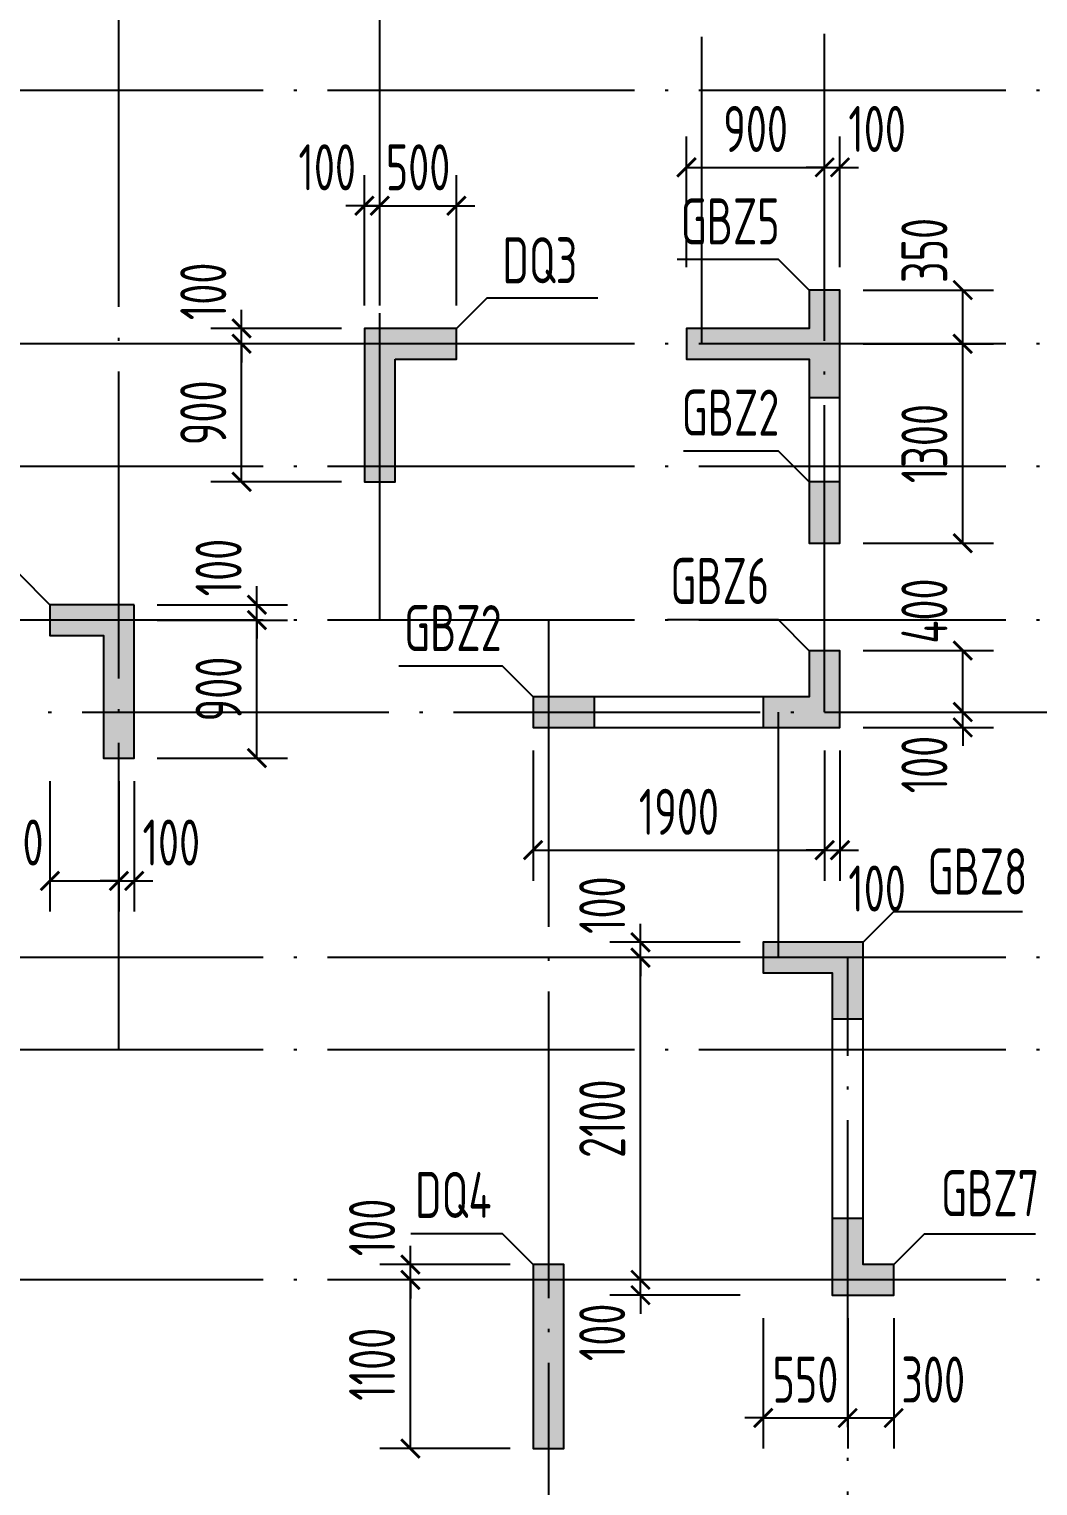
# Model space of a CAD drawing. Extents: x -461650 to 361314, y 245336 to 769729.
# Drawn here: x -118819 to -112244, y 576591 to 586084 of the extents above; entities that cross this region are included whole.
import ezdxf
from ezdxf.enums import TextEntityAlignment as Align

# ---------------------------------------------------------------- set-up
doc = ezdxf.new("R2010")
doc.units = 0
doc.header["$LTSCALE"] = 1000
doc.linetypes.add('DOTE', pattern=[2.42, 2, -0.2, 0.02, -0.2])
doc.layers.get('0').update_dxf_attribs({"linetype": 'CONTINUOUS'})
doc.layers.get('DEFPOINTS').update_dxf_attribs({"linetype": 'CONTINUOUS'})
for name, color, linetype in [('A-DOTE', 10, 'DOTE'), ('S-Q墙实线', 6, 'CONTINUOUS'), ('S-Q墙标注', 3, 'CONTINUOUS'), ('S-X详图填充', 252, 'CONTINUOUS'), ('S-X详图实线', 4, 'CONTINUOUS'), ('S-Z柱编号', 6, 'CONTINUOUS')]:
    doc.layers.add(name, color=color, linetype=linetype)
doc.styles.add('TSSD_REIN', font='tssdeng.shx', dxfattribs={"width": 0.7, "height": 300, "bigfont": 'tssdchn.shx'})
doc.styles.add('结构文字', font='zstxt.shx', dxfattribs={"width": 0.7, "bigfont": 'zshz.shx'})
doc.dimstyles.new('STRUCK', dxfattribs={"dimtxt": 400, "dimasz": 121, "dimexe": 200, "dimexo": 150, "dimgap": 115, "dimtad": 1, "dimdec": 0, "dimdsep": 46, "dimtxsty": '结构文字', "dimblk": 'ARCHTICK', "dimcen": 400, "dimclrd": 3, "dimclre": 3, "dimclrt": 7, "dimadec": 0, "dimazin": 0, "dimtfac": 1, "dimtdec": 0, "dimtix": 1, "dimtmove": 2, "dimatfit": 3, "dimldrblk": '_DIMX', "dimfxl": 0, "dimtolj": 1, "dimtzin": 0, "dimarcsym": 0})

# ---------------------------------------------------------------- blocks, each defined once
blk = doc.blocks.new('20210726.16395156')
at = {"layer": 'A-DOTE'}
for p, q in [((11100, 10900), (11100, 18249.9)), ((12800, 13700), (12800, 18249.9)), ((14900, 15500), (14900, 18249.9)), ((15700, 13100.3), (15700, 18249.9)), ((55600, 17150), (3600, 17150)), ((55600, 15500), (3600, 15500)), ((55600, 14700), (3600, 14700)), ((55600, 13700), (3600, 13700)), ((13900.2, 13700), (13900, 3600)), ((3600, 13100.3), (55600, 13100.3)), ((15400, 11500), (15400, 13100)), ((55600, 11500), (3600, 11500)), ((15850, 3600), (15850, 11500)), ((55600, 10900), (3600, 10900)), ((55600, 9400), (3600, 9400))]:
    blk.add_line(p, q, dxfattribs=at)
blk = doc.blocks.new('_ArchTick')
at = {"color": 0, "linetype": 'ByBlock', "const_width": 0.15}
blk.add_lwpolyline([(-0.5, -0.5), (0.5, 0.5)], dxfattribs=at)
blk = doc.blocks.new('*D2248')
at = {"layer": 'DEFPOINTS', "color": 0}
for p in [(-116334.1, 577933.2), (-115534.1, 577933.2), (-115534.1, 576833.2)]:
    blk.add_point(p, dxfattribs=at)
at = {"layer": 'S-Q墙标注', "color": 3, "lineweight": -2}
for p, q in [((-115684.1, 577933.2), (-116534.1, 577933.2)), ((-116334.1, 576833.2), (-116334.1, 577933.2)), ((-115684.1, 576833.2), (-116534.1, 576833.2))]:
    blk.add_line(p, q, dxfattribs=at)
at = {"layer": 'S-Q墙标注', "color": 3, "lineweight": -2, "xscale": 121, "yscale": 121, "zscale": 121}
for p, rotation in [((-116334.1, 577933.2), 90), ((-116334.1, 576833.2), 270)]:
    blk.add_blockref('_ArchTick', p, dxfattribs=dict(at, rotation=rotation))
at = {"layer": 'S-Q墙标注', "color": 7, "insert": (-116584.1, 577383.2), "char_height": 300, "attachment_point": 5, "rotation": 90, "style": 'TSSD_REIN'}
blk.add_mtext('\\A1;1100', dxfattribs=at)
blk = doc.blocks.new('_DIMX')
blk.add_line((-150, 0), (150, 0))
at = {"const_width": 50}
blk.add_lwpolyline([(-70, -70), (70, 70)], dxfattribs=at)
blk = doc.blocks.new('*D2249')
at = {"layer": 'DEFPOINTS', "color": 0}
for p in [(-116334.1, 578033.2), (-115534.1, 578033.2), (-115534.1, 577933.2)]:
    blk.add_point(p, dxfattribs=at)
at = {"layer": 'S-Q墙标注', "color": 3, "lineweight": -2}
for p, q in [((-116334.1, 578033.2), (-116334.1, 578154.2)), ((-115684.1, 578033.2), (-116534.1, 578033.2)), ((-116334.1, 577933.2), (-116334.1, 578033.2)), ((-115684.1, 577933.2), (-116534.1, 577933.2)), ((-116334.1, 577933.2), (-116334.1, 577812.2))]:
    blk.add_line(p, q, dxfattribs=at)
at = {"layer": 'S-Q墙标注', "color": 3, "lineweight": -2, "xscale": 121, "yscale": 121, "zscale": 121}
for p, rotation in [((-116334.1, 578033.2), 270), ((-116334.1, 577933.2), 90)]:
    blk.add_blockref('_ArchTick', p, dxfattribs=dict(at, rotation=rotation))
at = {"layer": 'S-Q墙标注', "color": 7, "insert": (-116584.1, 578275.1), "char_height": 300, "attachment_point": 5, "rotation": 90, "style": 'TSSD_REIN'}
blk.add_mtext('\\A1;100', dxfattribs=at)
blk = doc.blocks.new('*D2258')
at = {"layer": 'DEFPOINTS', "color": 0}
for p in [(-118134.1, 582233.2), (-117334.1, 582233.2), (-118134.1, 581333.2)]:
    blk.add_point(p, dxfattribs=at)
at = {"layer": 'S-Q墙标注', "color": 3, "lineweight": -2}
for p, q in [((-117984.1, 582233.2), (-117134.1, 582233.2)), ((-117334.1, 581333.2), (-117334.1, 582233.2)), ((-117984.1, 581333.2), (-117134.1, 581333.2))]:
    blk.add_line(p, q, dxfattribs=at)
at = {"layer": 'S-Q墙标注', "color": 3, "lineweight": -2, "xscale": 121, "yscale": 121, "zscale": 121}
for p, rotation in [((-117334.1, 582233.2), 90), ((-117334.1, 581333.2), 270)]:
    blk.add_blockref('_ArchTick', p, dxfattribs=dict(at, rotation=rotation))
at = {"layer": 'S-Q墙标注', "color": 7, "insert": (-117584.1, 581783.2), "char_height": 300, "attachment_point": 5, "rotation": 90, "style": 'TSSD_REIN'}
blk.add_mtext('\\A1;900', dxfattribs=at)
blk = doc.blocks.new('*D2259')
at = {"layer": 'DEFPOINTS', "color": 0}
for p in [(-118134.1, 582333.2), (-117334.1, 582333.2), (-118134.1, 582233.2)]:
    blk.add_point(p, dxfattribs=at)
at = {"layer": 'S-Q墙标注', "color": 3, "lineweight": -2}
for p, q in [((-117334.1, 582333.2), (-117334.1, 582454.2)), ((-117984.1, 582333.2), (-117134.1, 582333.2)), ((-117334.1, 582233.2), (-117334.1, 582333.2)), ((-117984.1, 582233.2), (-117134.1, 582233.2)), ((-117334.1, 582233.2), (-117334.1, 582112.2))]:
    blk.add_line(p, q, dxfattribs=at)
at = {"layer": 'S-Q墙标注', "color": 3, "lineweight": -2, "xscale": 121, "yscale": 121, "zscale": 121}
for p, rotation in [((-117334.1, 582333.2), 270), ((-117334.1, 582233.2), 90)]:
    blk.add_blockref('_ArchTick', p, dxfattribs=dict(at, rotation=rotation))
at = {"layer": 'S-Q墙标注', "color": 7, "insert": (-117584.1, 582575.1), "char_height": 300, "attachment_point": 5, "rotation": 90, "style": 'TSSD_REIN'}
blk.add_mtext('\\A1;100', dxfattribs=at)
blk = doc.blocks.new('*D2260')
at = {"layer": 'DEFPOINTS', "color": 0}
for p in [(-118684, 581333.2), (-118234.1, 581333.2), (-118234.1, 580533.2)]:
    blk.add_point(p, dxfattribs=at)
at = {"layer": 'S-Q墙标注', "color": 3, "lineweight": -2}
for p, q in [((-118684, 581183.2), (-118684, 580333.2)), ((-118234.1, 581183.2), (-118234.1, 580333.2)), ((-118684, 580533.2), (-118234.1, 580533.2))]:
    blk.add_line(p, q, dxfattribs=at)
at = {"layer": 'S-Q墙标注', "color": 3, "lineweight": -2, "xscale": 121, "yscale": 121, "zscale": 121, "rotation": 180}
blk.add_blockref('_ArchTick', (-118684, 580533.2), dxfattribs=at)
at = {"layer": 'S-Q墙标注', "color": 3, "lineweight": -2, "xscale": 121, "yscale": 121, "zscale": 121}
blk.add_blockref('_ArchTick', (-118234.1, 580533.2), dxfattribs=at)
at = {"layer": 'S-Q墙标注', "color": 7, "insert": (-118942.1, 580783.2), "char_height": 300, "attachment_point": 5, "style": 'TSSD_REIN'}
blk.add_mtext('\\A1;450', dxfattribs=at)
blk = doc.blocks.new('*D2261')
at = {"layer": 'DEFPOINTS', "color": 0}
for p in [(-118234.1, 581333.2), (-118134.1, 581333.2), (-118134.1, 580533.2)]:
    blk.add_point(p, dxfattribs=at)
at = {"layer": 'S-Q墙标注', "color": 3, "lineweight": -2}
for p, q in [((-118234.1, 581183.2), (-118234.1, 580333.2)), ((-118134.1, 581183.2), (-118134.1, 580333.2)), ((-118234.1, 580533.2), (-118355.1, 580533.2)), ((-118234.1, 580533.2), (-118134.1, 580533.2)), ((-118134.1, 580533.2), (-118013.1, 580533.2))]:
    blk.add_line(p, q, dxfattribs=at)
at = {"layer": 'S-Q墙标注', "color": 3, "lineweight": -2, "xscale": 121, "yscale": 121, "zscale": 121}
blk.add_blockref('_ArchTick', (-118234.1, 580533.2), dxfattribs=at)
at = {"layer": 'S-Q墙标注', "color": 3, "lineweight": -2, "xscale": 121, "yscale": 121, "zscale": 121, "rotation": 180}
blk.add_blockref('_ArchTick', (-118134.1, 580533.2), dxfattribs=at)
at = {"layer": 'S-Q墙标注', "color": 7, "insert": (-117892.2, 580783.2), "char_height": 300, "attachment_point": 5, "style": 'TSSD_REIN'}
blk.add_mtext('\\A1;100', dxfattribs=at)
blk = doc.blocks.new('*D2262')
at = {"layer": 'DEFPOINTS', "color": 0}
for p in [(-113534.1, 581633.5), (-112734.1, 581633.5), (-113534.1, 581533.5)]:
    blk.add_point(p, dxfattribs=at)
at = {"layer": 'S-Q墙标注', "color": 3, "lineweight": -2}
for p, q in [((-112734.1, 581633.5), (-112734.1, 581754.5)), ((-113384.1, 581633.5), (-112534.1, 581633.5)), ((-112734.1, 581533.5), (-112734.1, 581633.5)), ((-113384.1, 581533.5), (-112534.1, 581533.5)), ((-112734.1, 581533.5), (-112734.1, 581412.5))]:
    blk.add_line(p, q, dxfattribs=at)
at = {"layer": 'S-Q墙标注', "color": 3, "lineweight": -2, "xscale": 121, "yscale": 121, "zscale": 121}
for p, rotation in [((-112734.1, 581633.5), 270), ((-112734.1, 581533.5), 90)]:
    blk.add_blockref('_ArchTick', p, dxfattribs=dict(at, rotation=rotation))
at = {"layer": 'S-Q墙标注', "color": 7, "insert": (-112984.1, 581291.5), "char_height": 300, "attachment_point": 5, "rotation": 90, "style": 'TSSD_REIN'}
blk.add_mtext('\\A1;100', dxfattribs=at)
blk = doc.blocks.new('*D2263')
at = {"layer": 'DEFPOINTS', "color": 0}
for p in [(-113534.1, 582033.5), (-112734.1, 582033.5), (-113534.1, 581633.5)]:
    blk.add_point(p, dxfattribs=at)
at = {"layer": 'S-Q墙标注', "color": 3, "lineweight": -2}
for p, q in [((-113384.1, 582033.5), (-112534.1, 582033.5)), ((-112734.1, 581633.5), (-112734.1, 582033.5)), ((-113384.1, 581633.5), (-112534.1, 581633.5))]:
    blk.add_line(p, q, dxfattribs=at)
at = {"layer": 'S-Q墙标注', "color": 3, "lineweight": -2, "xscale": 121, "yscale": 121, "zscale": 121}
for p, rotation in [((-112734.1, 582033.5), 90), ((-112734.1, 581633.5), 270)]:
    blk.add_blockref('_ArchTick', p, dxfattribs=dict(at, rotation=rotation))
at = {"layer": 'S-Q墙标注', "color": 7, "insert": (-112984.1, 582291.5), "char_height": 300, "attachment_point": 5, "rotation": 90, "style": 'TSSD_REIN'}
blk.add_mtext('\\A1;400', dxfattribs=at)
blk = doc.blocks.new('*D2264')
at = {"layer": 'DEFPOINTS', "color": 0}
for p in [(-115534.1, 581533.5), (-113634.1, 581533.5), (-113634.1, 580733.5)]:
    blk.add_point(p, dxfattribs=at)
at = {"layer": 'S-Q墙标注', "color": 3, "lineweight": -2}
for p, q in [((-115534.1, 581383.5), (-115534.1, 580533.5)), ((-113634.1, 581383.5), (-113634.1, 580533.5)), ((-115534.1, 580733.5), (-113634.1, 580733.5))]:
    blk.add_line(p, q, dxfattribs=at)
at = {"layer": 'S-Q墙标注', "color": 3, "lineweight": -2, "xscale": 121, "yscale": 121, "zscale": 121, "rotation": 180}
blk.add_blockref('_ArchTick', (-115534.1, 580733.5), dxfattribs=at)
at = {"layer": 'S-Q墙标注', "color": 3, "lineweight": -2, "xscale": 121, "yscale": 121, "zscale": 121}
blk.add_blockref('_ArchTick', (-113634.1, 580733.5), dxfattribs=at)
at = {"layer": 'S-Q墙标注', "color": 7, "insert": (-114584.1, 580983.5), "char_height": 300, "attachment_point": 5, "style": 'TSSD_REIN'}
blk.add_mtext('\\A1;1900', dxfattribs=at)
blk = doc.blocks.new('*D2265')
at = {"layer": 'DEFPOINTS', "color": 0}
for p in [(-113634.1, 581533.5), (-113534.1, 581533.5), (-113534.1, 580733.5)]:
    blk.add_point(p, dxfattribs=at)
at = {"layer": 'S-Q墙标注', "color": 3, "lineweight": -2}
for p, q in [((-113634.1, 581383.5), (-113634.1, 580533.5)), ((-113534.1, 581383.5), (-113534.1, 580533.5)), ((-113634.1, 580733.5), (-113755.1, 580733.5)), ((-113634.1, 580733.5), (-113534.1, 580733.5)), ((-113534.1, 580733.5), (-113413.1, 580733.5))]:
    blk.add_line(p, q, dxfattribs=at)
at = {"layer": 'S-Q墙标注', "color": 3, "lineweight": -2, "xscale": 121, "yscale": 121, "zscale": 121}
blk.add_blockref('_ArchTick', (-113634.1, 580733.5), dxfattribs=at)
at = {"layer": 'S-Q墙标注', "color": 3, "lineweight": -2, "xscale": 121, "yscale": 121, "zscale": 121, "rotation": 180}
blk.add_blockref('_ArchTick', (-113534.1, 580733.5), dxfattribs=at)
at = {"layer": 'S-Q墙标注', "color": 7, "insert": (-113292.2, 580483.5), "char_height": 300, "attachment_point": 5, "style": 'TSSD_REIN'}
blk.add_mtext('\\A1;100', dxfattribs=at)
blk = doc.blocks.new('*D2266')
at = {"layer": 'DEFPOINTS', "color": 0}
for p in [(-117434.1, 584033.2), (-116634.1, 584033.2), (-116634.1, 583133.2)]:
    blk.add_point(p, dxfattribs=at)
at = {"layer": 'S-Q墙标注', "color": 3, "lineweight": -2}
for p, q in [((-116784.1, 584033.2), (-117634.1, 584033.2)), ((-117434.1, 583133.2), (-117434.1, 584033.2)), ((-116784.1, 583133.2), (-117634.1, 583133.2))]:
    blk.add_line(p, q, dxfattribs=at)
at = {"layer": 'S-Q墙标注', "color": 3, "lineweight": -2, "xscale": 121, "yscale": 121, "zscale": 121}
for p, rotation in [((-117434.1, 584033.2), 90), ((-117434.1, 583133.2), 270)]:
    blk.add_blockref('_ArchTick', p, dxfattribs=dict(at, rotation=rotation))
at = {"layer": 'S-Q墙标注', "color": 7, "insert": (-117684.1, 583583.2), "char_height": 300, "attachment_point": 5, "rotation": 90, "style": 'TSSD_REIN'}
blk.add_mtext('\\A1;900', dxfattribs=at)
blk = doc.blocks.new('*D2267')
at = {"layer": 'DEFPOINTS', "color": 0}
for p in [(-117434.1, 584133.2), (-116634.1, 584133.2), (-116634.1, 584033.2)]:
    blk.add_point(p, dxfattribs=at)
at = {"layer": 'S-Q墙标注', "color": 3, "lineweight": -2}
for p, q in [((-117434.1, 584133.2), (-117434.1, 584254.2)), ((-116784.1, 584133.2), (-117634.1, 584133.2)), ((-117434.1, 584033.2), (-117434.1, 584133.2)), ((-116784.1, 584033.2), (-117634.1, 584033.2)), ((-117434.1, 584033.2), (-117434.1, 583912.2))]:
    blk.add_line(p, q, dxfattribs=at)
at = {"layer": 'S-Q墙标注', "color": 3, "lineweight": -2, "xscale": 121, "yscale": 121, "zscale": 121}
for p, rotation in [((-117434.1, 584133.2), 270), ((-117434.1, 584033.2), 90)]:
    blk.add_blockref('_ArchTick', p, dxfattribs=dict(at, rotation=rotation))
at = {"layer": 'S-Q墙标注', "color": 7, "insert": (-117684.1, 584375.1), "char_height": 300, "attachment_point": 5, "rotation": 90, "style": 'TSSD_REIN'}
blk.add_mtext('\\A1;100', dxfattribs=at)
blk = doc.blocks.new('*D2268')
at = {"layer": 'DEFPOINTS', "color": 0}
for p in [(-116534.1, 584933.2), (-116634.1, 584133.2), (-116534.1, 584133.2)]:
    blk.add_point(p, dxfattribs=at)
at = {"layer": 'S-Q墙标注', "color": 3, "lineweight": -2}
for p, q in [((-116634.1, 584283.2), (-116634.1, 585133.2)), ((-116534.1, 584283.2), (-116534.1, 585133.2)), ((-116634.1, 584933.2), (-116755.1, 584933.2)), ((-116634.1, 584933.2), (-116534.1, 584933.2)), ((-116534.1, 584933.2), (-116413.1, 584933.2))]:
    blk.add_line(p, q, dxfattribs=at)
at = {"layer": 'S-Q墙标注', "color": 3, "lineweight": -2, "xscale": 121, "yscale": 121, "zscale": 121}
blk.add_blockref('_ArchTick', (-116634.1, 584933.2), dxfattribs=at)
at = {"layer": 'S-Q墙标注', "color": 3, "lineweight": -2, "xscale": 121, "yscale": 121, "zscale": 121, "rotation": 180}
blk.add_blockref('_ArchTick', (-116534.1, 584933.2), dxfattribs=at)
at = {"layer": 'S-Q墙标注', "color": 7, "insert": (-116876, 585183.2), "char_height": 300, "attachment_point": 5, "style": 'TSSD_REIN'}
blk.add_mtext('\\A1;100', dxfattribs=at)
blk = doc.blocks.new('*D2269')
at = {"layer": 'DEFPOINTS', "color": 0}
for p in [(-116034.2, 584933.2), (-116534.1, 584133.2), (-116034.2, 584133.2)]:
    blk.add_point(p, dxfattribs=at)
at = {"layer": 'S-Q墙标注', "color": 3, "lineweight": -2}
for p, q in [((-116534.1, 584283.2), (-116534.1, 585133.2)), ((-116034.2, 584283.2), (-116034.2, 585133.2)), ((-116534.1, 584933.2), (-116655.1, 584933.2)), ((-116534.1, 584933.2), (-116034.2, 584933.2)), ((-116034.2, 584933.2), (-115913.2, 584933.2))]:
    blk.add_line(p, q, dxfattribs=at)
at = {"layer": 'S-Q墙标注', "color": 3, "lineweight": -2, "xscale": 121, "yscale": 121, "zscale": 121}
blk.add_blockref('_ArchTick', (-116534.1, 584933.2), dxfattribs=at)
at = {"layer": 'S-Q墙标注', "color": 3, "lineweight": -2, "xscale": 121, "yscale": 121, "zscale": 121, "rotation": 180}
blk.add_blockref('_ArchTick', (-116034.2, 584933.2), dxfattribs=at)
at = {"layer": 'S-Q墙标注', "color": 7, "insert": (-116284.1, 585183.2), "char_height": 300, "attachment_point": 5, "style": 'TSSD_REIN'}
blk.add_mtext('\\A1;500', dxfattribs=at)
blk = doc.blocks.new('*D2270')
at = {"layer": 'DEFPOINTS', "color": 0}
for p in [(-114834.2, 577933.2), (-114034.2, 577933.2), (-114034.2, 577833.2)]:
    blk.add_point(p, dxfattribs=at)
at = {"layer": 'S-Q墙标注', "color": 3, "lineweight": -2}
for p, q in [((-114834.2, 577933.2), (-114834.2, 578054.2)), ((-114184.2, 577933.2), (-115034.2, 577933.2)), ((-114834.2, 577833.2), (-114834.2, 577933.2)), ((-114184.2, 577833.2), (-115034.2, 577833.2)), ((-114834.2, 577833.2), (-114834.2, 577712.2))]:
    blk.add_line(p, q, dxfattribs=at)
at = {"layer": 'S-Q墙标注', "color": 3, "lineweight": -2, "xscale": 121, "yscale": 121, "zscale": 121}
for p, rotation in [((-114834.2, 577933.2), 270), ((-114834.2, 577833.2), 90)]:
    blk.add_blockref('_ArchTick', p, dxfattribs=dict(at, rotation=rotation))
at = {"layer": 'S-Q墙标注', "color": 7, "insert": (-115084.2, 577591.3), "char_height": 300, "attachment_point": 5, "rotation": 90, "style": 'TSSD_REIN'}
blk.add_mtext('\\A1;100', dxfattribs=at)
blk = doc.blocks.new('*D2271')
at = {"layer": 'DEFPOINTS', "color": 0}
for p in [(-114834.2, 580033.2), (-114034.2, 580033.2), (-114034.2, 577933.2)]:
    blk.add_point(p, dxfattribs=at)
at = {"layer": 'S-Q墙标注', "color": 3, "lineweight": -2}
for p, q in [((-114184.2, 580033.2), (-115034.2, 580033.2)), ((-114834.2, 577933.2), (-114834.2, 580033.2)), ((-114184.2, 577933.2), (-115034.2, 577933.2))]:
    blk.add_line(p, q, dxfattribs=at)
at = {"layer": 'S-Q墙标注', "color": 3, "lineweight": -2, "xscale": 121, "yscale": 121, "zscale": 121}
for p, rotation in [((-114834.2, 580033.2), 90), ((-114834.2, 577933.2), 270)]:
    blk.add_blockref('_ArchTick', p, dxfattribs=dict(at, rotation=rotation))
at = {"layer": 'S-Q墙标注', "color": 7, "insert": (-115084.2, 578983.2), "char_height": 300, "attachment_point": 5, "rotation": 90, "style": 'TSSD_REIN'}
blk.add_mtext('\\A1;2100', dxfattribs=at)
blk = doc.blocks.new('*D2272')
at = {"layer": 'DEFPOINTS', "color": 0}
for p in [(-114834.2, 580133.2), (-114034.2, 580133.2), (-114034.2, 580033.2)]:
    blk.add_point(p, dxfattribs=at)
at = {"layer": 'S-Q墙标注', "color": 3, "lineweight": -2}
for p, q in [((-114834.2, 580133.2), (-114834.2, 580254.2)), ((-114184.2, 580133.2), (-115034.2, 580133.2)), ((-114834.2, 580033.2), (-114834.2, 580133.2)), ((-114184.2, 580033.2), (-115034.2, 580033.2)), ((-114834.2, 580033.2), (-114834.2, 579912.2))]:
    blk.add_line(p, q, dxfattribs=at)
at = {"layer": 'S-Q墙标注', "color": 3, "lineweight": -2, "xscale": 121, "yscale": 121, "zscale": 121}
for p, rotation in [((-114834.2, 580133.2), 270), ((-114834.2, 580033.2), 90)]:
    blk.add_blockref('_ArchTick', p, dxfattribs=dict(at, rotation=rotation))
at = {"layer": 'S-Q墙标注', "color": 7, "insert": (-115084.2, 580375.1), "char_height": 300, "attachment_point": 5, "rotation": 90, "style": 'TSSD_REIN'}
blk.add_mtext('\\A1;100', dxfattribs=at)
blk = doc.blocks.new('*D2458')
at = {"layer": 'DEFPOINTS', "color": 0}
for p in [(-114034.1, 577833.3), (-113484.1, 577833.2), (-113484.1, 577033.2)]:
    blk.add_point(p, dxfattribs=at)
at = {"layer": 'S-Q墙标注', "color": 3, "lineweight": -2}
for p, q in [((-114034.1, 577683.3), (-114034.1, 576833.2)), ((-113484.1, 577683.2), (-113484.1, 576833.2)), ((-114034.1, 577033.2), (-114155.1, 577033.2)), ((-114034.1, 577033.2), (-113484.1, 577033.2)), ((-113484.1, 577033.2), (-113363.1, 577033.2))]:
    blk.add_line(p, q, dxfattribs=at)
at = {"layer": 'S-Q墙标注', "color": 3, "lineweight": -2, "xscale": 121, "yscale": 121, "zscale": 121}
blk.add_blockref('_ArchTick', (-114034.1, 577033.2), dxfattribs=at)
at = {"layer": 'S-Q墙标注', "color": 3, "lineweight": -2, "xscale": 121, "yscale": 121, "zscale": 121, "rotation": 180}
blk.add_blockref('_ArchTick', (-113484.1, 577033.2), dxfattribs=at)
at = {"layer": 'S-Q墙标注', "color": 7, "insert": (-113759.1, 577283.2), "char_height": 300, "attachment_point": 5, "style": 'TSSD_REIN'}
blk.add_mtext('\\A1;550', dxfattribs=at)
blk = doc.blocks.new('*D2459')
at = {"layer": 'DEFPOINTS', "color": 0}
for p in [(-113484.1, 577833.2), (-113184.1, 577833.2), (-113184.1, 577033.2)]:
    blk.add_point(p, dxfattribs=at)
at = {"layer": 'S-Q墙标注', "color": 3, "lineweight": -2}
for p, q in [((-113484.1, 577683.2), (-113484.1, 576833.2)), ((-113184.1, 577683.2), (-113184.1, 576833.2)), ((-113484.1, 577033.2), (-113184.1, 577033.2))]:
    blk.add_line(p, q, dxfattribs=at)
at = {"layer": 'S-Q墙标注', "color": 3, "lineweight": -2, "xscale": 121, "yscale": 121, "zscale": 121, "rotation": 180}
blk.add_blockref('_ArchTick', (-113484.1, 577033.2), dxfattribs=at)
at = {"layer": 'S-Q墙标注', "color": 3, "lineweight": -2, "xscale": 121, "yscale": 121, "zscale": 121}
blk.add_blockref('_ArchTick', (-113184.1, 577033.2), dxfattribs=at)
at = {"layer": 'S-Q墙标注', "color": 7, "insert": (-112926, 577283.2), "char_height": 300, "attachment_point": 5, "style": 'TSSD_REIN'}
blk.add_mtext('\\A1;300', dxfattribs=at)
blk = doc.blocks.new('*D2408')
at = {"layer": 'DEFPOINTS', "color": 0}
for p in [(-113534.1, 584033.2), (-112734.1, 584033.2), (-113534.1, 582733.2)]:
    blk.add_point(p, dxfattribs=at)
at = {"layer": 'S-Q墙标注', "color": 3, "lineweight": -2}
for p, q in [((-113384.1, 584033.2), (-112534.1, 584033.2)), ((-112734.1, 582733.2), (-112734.1, 584033.2)), ((-113384.1, 582733.2), (-112534.1, 582733.2))]:
    blk.add_line(p, q, dxfattribs=at)
at = {"layer": 'S-Q墙标注', "color": 3, "lineweight": -2, "xscale": 121, "yscale": 121, "zscale": 121}
for p, rotation in [((-112734.1, 584033.2), 90), ((-112734.1, 582733.2), 270)]:
    blk.add_blockref('_ArchTick', p, dxfattribs=dict(at, rotation=rotation))
at = {"layer": 'S-Q墙标注', "color": 7, "insert": (-112984.1, 583383.2), "char_height": 300, "attachment_point": 5, "rotation": 90, "style": 'TSSD_REIN'}
blk.add_mtext('\\A1;1300', dxfattribs=at)
blk = doc.blocks.new('*D2409')
at = {"layer": 'DEFPOINTS', "color": 0}
for p in [(-113534.1, 584383.2), (-112734.1, 584383.2), (-113534.1, 584033.2)]:
    blk.add_point(p, dxfattribs=at)
at = {"layer": 'S-Q墙标注', "color": 3, "lineweight": -2}
for p, q in [((-113384.1, 584383.2), (-112534.1, 584383.2)), ((-112734.1, 584033.2), (-112734.1, 584383.2)), ((-113384.1, 584033.2), (-112534.1, 584033.2))]:
    blk.add_line(p, q, dxfattribs=at)
at = {"layer": 'S-Q墙标注', "color": 3, "lineweight": -2, "xscale": 121, "yscale": 121, "zscale": 121}
for p, rotation in [((-112734.1, 584383.2), 90), ((-112734.1, 584033.2), 270)]:
    blk.add_blockref('_ArchTick', p, dxfattribs=dict(at, rotation=rotation))
at = {"layer": 'S-Q墙标注', "color": 7, "insert": (-112984.1, 584641.3), "char_height": 300, "attachment_point": 5, "rotation": 90, "style": 'TSSD_REIN'}
blk.add_mtext('\\A1;350', dxfattribs=at)
blk = doc.blocks.new('*D2410')
at = {"layer": 'DEFPOINTS', "color": 0}
for p in [(-113634.1, 585183.2), (-114534.2, 584383.2), (-113634.1, 584383.2)]:
    blk.add_point(p, dxfattribs=at)
at = {"layer": 'S-Q墙标注', "color": 3, "lineweight": -2}
for p, q in [((-114534.2, 584533.2), (-114534.2, 585383.2)), ((-113634.1, 584533.2), (-113634.1, 585383.2)), ((-114534.2, 585183.2), (-113634.1, 585183.2))]:
    blk.add_line(p, q, dxfattribs=at)
at = {"layer": 'S-Q墙标注', "color": 3, "lineweight": -2, "xscale": 121, "yscale": 121, "zscale": 121, "rotation": 180}
blk.add_blockref('_ArchTick', (-114534.2, 585183.2), dxfattribs=at)
at = {"layer": 'S-Q墙标注', "color": 3, "lineweight": -2, "xscale": 121, "yscale": 121, "zscale": 121}
blk.add_blockref('_ArchTick', (-113634.1, 585183.2), dxfattribs=at)
at = {"layer": 'S-Q墙标注', "color": 7, "insert": (-114084.2, 585433.2), "char_height": 300, "attachment_point": 5, "style": 'TSSD_REIN'}
blk.add_mtext('\\A1;900', dxfattribs=at)
blk = doc.blocks.new('*D2411')
at = {"layer": 'DEFPOINTS', "color": 0}
for p in [(-113534.1, 585183.2), (-113634.1, 584383.2), (-113534.1, 584383.2)]:
    blk.add_point(p, dxfattribs=at)
at = {"layer": 'S-Q墙标注', "color": 3, "lineweight": -2}
for p, q in [((-113634.1, 584533.2), (-113634.1, 585383.2)), ((-113534.1, 584533.2), (-113534.1, 585383.2)), ((-113634.1, 585183.2), (-113755.1, 585183.2)), ((-113634.1, 585183.2), (-113534.1, 585183.2)), ((-113534.1, 585183.2), (-113413.1, 585183.2))]:
    blk.add_line(p, q, dxfattribs=at)
at = {"layer": 'S-Q墙标注', "color": 3, "lineweight": -2, "xscale": 121, "yscale": 121, "zscale": 121}
blk.add_blockref('_ArchTick', (-113634.1, 585183.2), dxfattribs=at)
at = {"layer": 'S-Q墙标注', "color": 3, "lineweight": -2, "xscale": 121, "yscale": 121, "zscale": 121, "rotation": 180}
blk.add_blockref('_ArchTick', (-113534.1, 585183.2), dxfattribs=at)
at = {"layer": 'S-Q墙标注', "color": 7, "insert": (-113292.2, 585433.2), "char_height": 300, "attachment_point": 5, "style": 'TSSD_REIN'}
blk.add_mtext('\\A1;100', dxfattribs=at)

msp = doc.modelspace()

# ---------------------------------------------------------------- hatches: boundary and pattern name
at = {"layer": 'S-X详图填充'}
h = msp.add_hatch(color=256, dxfattribs=at)
h.dxf.hatch_style = 1
h.paths.add_polyline_path([(-113734.1, 583682.73), (-113534.1, 583682.73), (-113534.1, 584383.19), (-113734.1, 584383.19), (-113734.1, 584133.19), (-114534.22, 584133.19), (-114534.22, 583933.19), (-113734.1, 583933.19)])
h = msp.add_hatch(color=256, dxfattribs=at)
h.dxf.hatch_style = 1
h.paths.add_polyline_path([(-116434.1, 583933.19), (-116034.18, 583933.19), (-116034.18, 584133.19), (-116634.1, 584133.19), (-116634.1, 583133.19), (-116434.1, 583133.19)])
h = msp.add_hatch(color=256, dxfattribs=at)
h.dxf.hatch_style = 1
h.paths.add_polyline_path([(-113534.1, 583133.19), (-113734.1, 583133.19), (-113734.1, 582733.19), (-113534.1, 582733.19)])
h = msp.add_hatch(color=256, dxfattribs=at)
h.dxf.hatch_style = 1
h.paths.add_polyline_path([(-118134.09, 582333.19), (-118684.01, 582333.19), (-118684.01, 582133.19), (-118334.09, 582133.19), (-118334.09, 581333.19), (-118134.09, 581333.19)])
h = msp.add_hatch(color=256, dxfattribs=at)
h.dxf.hatch_style = 1
h.paths.add_polyline_path([(-114034.1, 581733.46), (-114034.1, 581533.46), (-113534.1, 581533.46), (-113534.1, 582033.46), (-113734.1, 582033.46), (-113734.1, 581733.46)])
h = msp.add_hatch(color=256, dxfattribs=at)
h.dxf.hatch_style = 1
h.paths.add_polyline_path([(-115134.1, 581533.46), (-115134.1, 581733.46), (-115534.1, 581733.46), (-115534.1, 581533.46)])
h = msp.add_hatch(color=256, dxfattribs=at)
h.dxf.hatch_style = 1
h.paths.add_polyline_path([(-113584.1, 579633.19), (-113384.1, 579633.19), (-113384.1, 580133.19), (-114034.16, 580133.19), (-114034.16, 579933.19), (-113584.1, 579933.19)])
h = msp.add_hatch(color=256, dxfattribs=at)
h.dxf.hatch_style = 1
h.paths.add_polyline_path([(-113384.1, 578333.19), (-113584.1, 578333.19), (-113584.1, 577833.19), (-113184.1, 577833.19), (-113184.1, 578033.19), (-113384.1, 578033.19)])
h = msp.add_hatch(color=256, dxfattribs=at)
h.dxf.hatch_style = 1
h.paths.add_polyline_path([(-115334, 576833.19), (-115334.09, 578033.19), (-115534.09, 578033.19), (-115534, 576833.19)])

# ---------------------------------------------------------------- linework, layer by layer
at = {"layer": 'S-Q墙实线'}
msp.add_lwpolyline([(-113534.1, 584033.19), (-113534.1, 584383.19), (-113734.1, 584383.19), (-113734.1, 584133.19), (-114534.22, 584133.19), (-114534.22, 583933.19), (-113734.1, 583933.19), (-113734.1, 582733.19), (-113534.1, 582733.19), (-113534.1, 584033.19)], dxfattribs=at)
for points in [[(-116434.1, 583933.19), (-116034.18, 583933.19), (-116034.18, 584133.19), (-116634.1, 584133.19), (-116634.1, 583133.19), (-116434.1, 583133.19)], [(-118134.09, 582333.19), (-118684.01, 582333.19), (-118684.01, 582133.19), (-118334.09, 582133.19), (-118334.09, 581333.19), (-118134.09, 581333.19)], [(-115534.1, 581533.46), (-113934.16, 581533.46), (-113534.1, 581533.46), (-113534.1, 582033.46), (-113734.1, 582033.46), (-113734.1, 581733.46), (-113934.16, 581733.46), (-115534.1, 581733.46)], [(-113384.1, 578033.19), (-113384.1, 580133.19), (-114034.16, 580133.19), (-114034.16, 579933.19), (-113584.1, 579933.19), (-113584.1, 577833.19), (-113184.1, 577833.19), (-113184.1, 578033.19)], [(-115334.09, 576833.19), (-115334.09, 578033.19), (-115534.09, 578033.19), (-115534.09, 576833.19)]]:
    msp.add_lwpolyline(points, close=True, dxfattribs=at)
at = {"layer": 'S-X详图实线'}
for points in [[(-113734.1, 583682.73), (-113534.1, 583682.73), (-113534.1, 584383.19), (-113734.1, 584383.19), (-113734.1, 584133.19), (-114534.22, 584133.19), (-114534.22, 583933.19), (-113734.1, 583933.19), (-113734.1, 583933.19)], [(-116434.1, 583933.19), (-116034.18, 583933.19), (-116034.18, 584133.19), (-116634.1, 584133.19), (-116634.1, 583133.19), (-116434.1, 583133.19), (-116434.1, 583933.19)], [(-113534.1, 583133.19), (-113734.1, 583133.19), (-113734.1, 582733.19), (-113534.1, 582733.19), (-113534.1, 583133.19)], [(-118134.09, 582333.19), (-118684.01, 582333.19), (-118684.01, 582133.19), (-118334.09, 582133.19), (-118334.09, 581333.19), (-118134.09, 581333.19), (-118134.09, 582333.19)], [(-114034.1, 581733.46), (-114034.1, 581533.46), (-113534.1, 581533.46), (-113534.1, 582033.46), (-113734.1, 582033.46), (-113734.1, 581733.46), (-114034.1, 581733.46)], [(-115134.1, 581533.46), (-115134.1, 581733.46), (-115534.1, 581733.46), (-115534.1, 581533.46), (-115134.1, 581533.46)], [(-113584.1, 579633.19), (-113384.1, 579633.19), (-113384.1, 580133.19), (-114034.16, 580133.19), (-114034.16, 579933.19), (-113584.1, 579933.19), (-113584.1, 579633.19)], [(-113384.1, 578333.19), (-113584.1, 578333.19), (-113584.1, 577833.19), (-113184.1, 577833.19), (-113184.1, 578033.19), (-113384.1, 578033.19), (-113384.1, 578333.19)], [(-115534, 576833.19), (-115334, 576833.19), (-115334.09, 578033.19), (-115534.09, 578033.19), (-115534, 576833.19)]]:
    msp.add_lwpolyline(points, close=True, dxfattribs=at)
at = {"layer": 'S-Z柱编号', "color": 7}
for points in [[(-113734.1, 584383.19), (-113934.1, 584583.19), (-114595.71, 584583.19)], [(-116034.18, 584133.19), (-115834.18, 584333.19), (-115112.65, 584333.19)], [(-113734.1, 583133.19), (-113934.1, 583333.19), (-114554.19, 583333.19)], [(-118684.01, 582333.19), (-118884.01, 582533.19), (-119512.43, 582533.19)], [(-113734.1, 582033.46), (-113934.1, 582233.46), (-114658.71, 582233.46)], [(-115534.1, 581733.46), (-115734.1, 581933.46), (-116408.49, 581933.46)], [(-113384.1, 580133.19), (-113184.1, 580333.19), (-112344.1, 580333.19)], [(-115533.86, 578033.19), (-115733.86, 578233.19), (-116331.36, 578233.19)], [(-113184.1, 578033.19), (-112984.1, 578233.19), (-112259.44, 578233.19)]]:
    msp.add_lwpolyline(points, dxfattribs=at)

# ---------------------------------------------------------------- block references
at = {"layer": 'A-DOTE'}
msp.add_blockref('20210726.16395156', (-129334.1, 568533.14), dxfattribs=at)

# ---------------------------------------------------------------- texts
at = {"layer": 'S-Z柱编号', "color": 7, "style": 'TSSD_REIN', "width": 0.7}
for s, p in [('GBZ5', (-114572.44, 584590.94)), ('DQ3', (-115734.18, 584337.63)), ('GBZ2', (-114565.78, 583344.9)), ('GBZ6', (-114639.87, 582247.67)), ('GBZ2', (-116375.24, 581940.6)), ('GBZ8', (-112963.81, 580354.41)), ('DQ4', (-116303.59, 578246.89)), ('GBZ7', (-112875.61, 578258.17))]:
    msp.add_text(s, height=300, dxfattribs=at).set_placement(p, align=Align.BOTTOM_LEFT)

# ---------------------------------------------------------------- dimensions: what is measured, and where the dimension line sits
at = {"layer": 'S-Q墙标注'}
for base, p1, p2, picture, middle in [((-113634.11, 585183.19), (-114534.22, 584383.19), (-113634.11, 584383.19), '*D2410', (-114084.17, 585433.19)), ((-116034.18, 584933.19), (-116534.1, 584133.19), (-116034.18, 584133.19), '*D2269', (-116284.14, 585183.19)), ((-113634.1, 580733.46), (-115534.1, 581533.46), (-113634.1, 581533.46), '*D2264', (-114584.1, 580983.46)), ((-113484.09, 577033.17), (-114034.1, 577833.3), (-113484.09, 577833.17), '*D2458', (-113759.09, 577283.17))]:
    dim = msp.add_linear_dim(base=base, p1=p1, p2=p2, dimstyle='STRUCK', override={"dimtxt": 300, "dimgap": 100, "dimtxsty": 'TSSD_REIN'}, dxfattribs=at)
    dim.commit()
    dim.dimension.update_dxf_attribs({"geometry": picture, "text_midpoint": middle})
for base, p1, p2, picture, middle in [((-113534.1, 585183.19), (-113634.11, 584383.19), (-113534.1, 584383.19), '*D2411', (-113292.18, 585433.19)), ((-116534.1, 584933.19), (-116634.1, 584133.19), (-116534.1, 584133.19), '*D2268', (-116876.02, 585183.19)), ((-113534.1, 580733.46), (-113634.1, 581533.46), (-113534.1, 581533.46), '*D2265', (-113292.18, 580483.46)), ((-118234.1, 580533.19), (-118684.01, 581333.19), (-118234.1, 581333.19), '*D2260', (-118942.08, 580783.19)), ((-118134.09, 580533.19), (-118234.1, 581333.19), (-118134.09, 581333.19), '*D2261', (-117892.16, 580783.19)), ((-113184.09, 577033.17), (-113484.09, 577833.17), (-113184.09, 577833.17), '*D2459', (-112926.01, 577283.17))]:
    dim = msp.add_linear_dim(base=base, p1=p1, p2=p2, dimstyle='STRUCK', override={"dimtxt": 300, "dimgap": 100, "dimtxsty": 'TSSD_REIN'}, dxfattribs=at)
    dim.commit()
    dim.dimension.update_dxf_attribs({"geometry": picture, "text_midpoint": middle, "dimtype": 160})
for base, p1, p2, picture, middle in [((-112734.1, 584383.19), (-113534.1, 584033.19), (-113534.1, 584383.19), '*D2409', (-112984.1, 584641.27)), ((-117434.1, 584133.19), (-116634.1, 584033.19), (-116634.1, 584133.19), '*D2267', (-117684.1, 584375.11)), ((-117334.09, 582333.19), (-118134.09, 582233.19), (-118134.09, 582333.19), '*D2259', (-117584.09, 582575.11)), ((-112734.1, 582033.46), (-113534.1, 581633.46), (-113534.1, 582033.46), '*D2263', (-112984.1, 582291.54)), ((-112734.1, 581633.46), (-113534.1, 581533.46), (-113534.1, 581633.46), '*D2262', (-112984.1, 581291.54)), ((-114834.16, 580133.19), (-114034.16, 580033.19), (-114034.16, 580133.19), '*D2272', (-115084.16, 580375.11)), ((-116334.09, 578033.19), (-115534.09, 577933.19), (-115534.09, 578033.19), '*D2249', (-116584.09, 578275.11)), ((-114834.16, 577933.19), (-114034.16, 577833.19), (-114034.16, 577933.19), '*D2270', (-115084.16, 577591.27))]:
    dim = msp.add_linear_dim(base=base, p1=p1, p2=p2, angle=90, dimstyle='STRUCK', override={"dimtxt": 300, "dimgap": 100, "dimtxsty": 'TSSD_REIN'}, dxfattribs=at)
    dim.commit()
    dim.dimension.update_dxf_attribs({"geometry": picture, "text_midpoint": middle, "dimtype": 160})
for base, p1, p2, picture, middle in [((-117434.1, 584033.19), (-116634.1, 583133.19), (-116634.1, 584033.19), '*D2266', (-117684.1, 583583.19)), ((-112734.1, 584033.19), (-113534.1, 582733.19), (-113534.1, 584033.19), '*D2408', (-112984.1, 583383.19)), ((-117334.09, 582233.19), (-118134.09, 581333.19), (-118134.09, 582233.19), '*D2258', (-117584.09, 581783.19)), ((-114834.16, 580033.19), (-114034.16, 577933.19), (-114034.16, 580033.19), '*D2271', (-115084.16, 578983.19)), ((-116334.09, 577933.19), (-115534.09, 576833.19), (-115534.09, 577933.19), '*D2248', (-116584.09, 577383.19))]:
    dim = msp.add_linear_dim(base=base, p1=p1, p2=p2, angle=90, dimstyle='STRUCK', override={"dimtxt": 300, "dimgap": 100, "dimtxsty": 'TSSD_REIN'}, dxfattribs=at)
    dim.commit()
    dim.dimension.update_dxf_attribs({"geometry": picture, "text_midpoint": middle})

doc.saveas('drawing.dxf')
